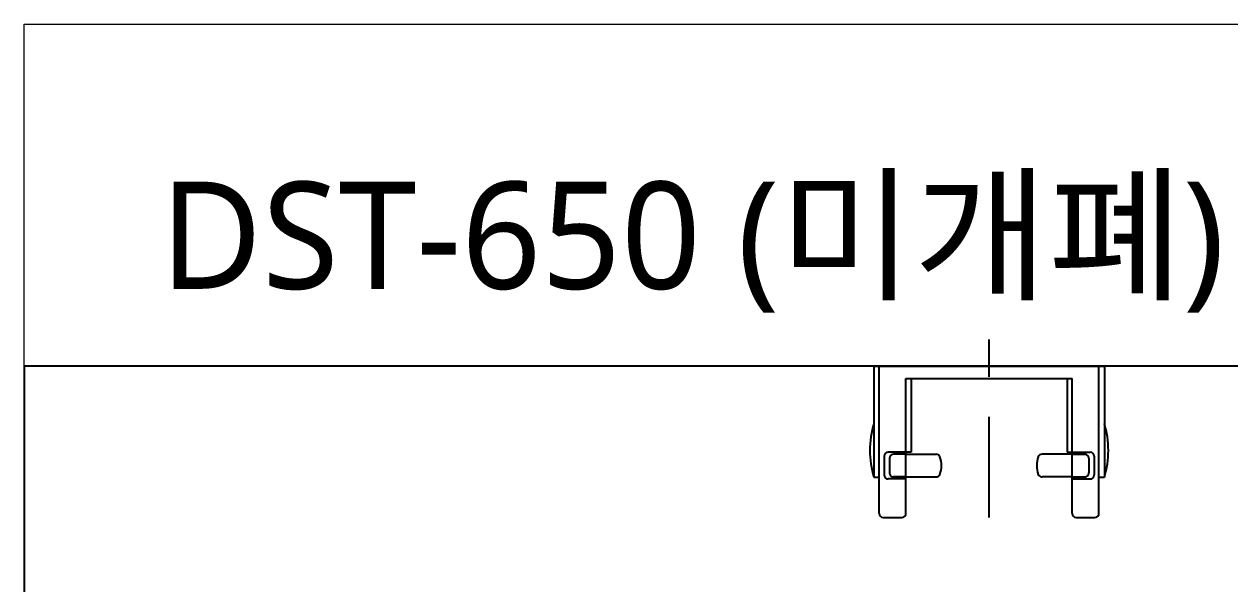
# Model space of a CAD drawing. Header units: millimetres. Extents: x 1416 to 7337, y -4252 to -1725.
# Drawn here: x 1582 to 2481, y -2143 to -1725 of the extents above; entities that cross this region are included whole.
import ezdxf

# ---------------------------------------------------------------- set-up
doc = ezdxf.new("R2010")
doc.units = ezdxf.units.MM
doc.header["$MEASUREMENT"] = 0
doc.linetypes.add('CENTER', pattern=[11, 5, -2, 2, -2])
doc.layers.add('3', color=3, linetype='Continuous', lineweight=15)
doc.layers.add('4', color=4, linetype='Continuous')
doc.layers.add('6', color=6, linetype='Continuous')
doc.styles.add('GHS', font='romans', dxfattribs={"bigfont": 'ghs'})

msp = doc.modelspace()

# ---------------------------------------------------------------- linework, layer by layer
at = {"color": 1, "linetype": 'CENTER', "ltscale": 15}
msp.add_line((2301.59278, -2093.00858), (2301.59278, -1960.24992), dxfattribs=at)
at = {"layer": '3', "color": 7}
msp.add_lwpolyline([(1581.59278, -1980.00858), (1581.59278, -1724.63271), (4216.73517, -1724.63271), (4216.73517, -3905.04316), (3509.09278, -3905.04316)], dxfattribs=at)
at = {"layer": '4'}
for p, q in [((2215.59278, -1980.00858), (2215.59278, -2063.00858)), ((2215.59278, -1980.00858), (2387.59278, -1980.00858)), ((2219.59278, -2090.00858), (2219.59278, -1980.00858)), ((2383.59278, -2090.00858), (2383.59278, -1980.00858)), ((2387.59278, -1980.00858), (2387.59278, -2063.00858)), ((2239.59278, -1989.31427), (2363.59278, -1989.31427)), ((2239.59278, -2090.00858), (2239.59278, -1989.31427)), ((2243.3653, -1989.31427), (2243.3653, -2044.31427)), ((2359.82026, -1989.31427), (2359.82026, -2044.31427)), ((2363.59278, -2090.00858), (2363.59278, -1989.31427)), ((2223.21798, -2047.31427), (2223.21798, -2061.31427)), ((2239.59278, -2044.31427), (2226.21798, -2044.31427)), ((2227.21798, -2048.81427), (2227.21798, -2059.81427)), ((2239.59278, -2045.81427), (2230.21798, -2045.81427)), ((2243.3653, -2044.31427), (2239.59278, -2044.31427)), ((2239.59278, -2045.81427), (2262.04771, -2045.81427)), ((2363.59278, -2045.81427), (2341.13785, -2045.81427)), ((2359.82026, -2044.31427), (2363.59278, -2044.31427)), ((2363.59278, -2044.31427), (2376.96758, -2044.31427)), ((2363.59278, -2045.81427), (2372.96758, -2045.81427)), ((2375.96758, -2048.81427), (2375.96758, -2059.81427)), ((2379.96758, -2047.31427), (2379.96758, -2061.31427)), ((2215.59278, -2063.00858), (2219.59278, -2063.00858)), ((2239.59278, -2064.31427), (2226.21798, -2064.31427)), ((2239.59278, -2062.81427), (2230.21798, -2062.81427)), ((2239.59278, -2062.81427), (2262.04771, -2062.81427)), ((2363.59278, -2062.81427), (2341.13785, -2062.81427)), ((2363.59278, -2062.81427), (2372.96758, -2062.81427)), ((2363.59278, -2064.31427), (2376.96758, -2064.31427)), ((2383.59278, -2063.00858), (2387.59278, -2063.00858)), ((2222.59278, -2093.00858), (2236.59278, -2093.00858)), ((2366.59278, -2093.00858), (2380.59278, -2093.00858))]:
    msp.add_line(p, q, dxfattribs=at)
for centre, radius, start, end in [((2280.76933, -2043.00858), 68.17612, 162.94090658, 197.05909342), ((2322.41623, -2043.00858), 68.17612, 342.94090658, 17.05909342), ((2226.21798, -2047.31427), 3, 90, 180), ((2230.21798, -2048.81427), 3, 90, 180), ((2262.04771, -2048.81427), 3, 20.74302765, 90), ((2247.52537, -2054.31427), 18.52895, 339.25697235, 20.74302765), ((2355.66019, -2054.31427), 18.52895, 159.25697235, 200.74302765), ((2341.13785, -2048.81427), 3, 90, 159.25697235), ((2372.96758, -2048.81427), 3, 0, 90), ((2376.96758, -2047.31427), 3, 0, 90), ((2230.21798, -2059.81427), 3, 180, 270), ((2372.96758, -2059.81427), 3, 270, 0), ((2226.21798, -2061.31427), 3, 180, 270), ((2262.04771, -2059.81427), 3, 270, 339.25697235), ((2341.13785, -2059.81427), 3, 200.74302765, 270), ((2376.96758, -2061.31427), 3, 270, 0), ((2222.59278, -2090.00858), 3, 180, 270), ((2236.59278, -2090.00858), 3, 270, 0), ((2366.59278, -2090.00858), 3, 180, 270), ((2380.59278, -2090.00858), 3, 270, 0)]:
    msp.add_arc(centre, radius, start, end, dxfattribs=at)
at = {"layer": '6'}
msp.add_lwpolyline([(2581.59278, -1980.00858), (1581.59278, -1980.00858), (1581.59278, -3905.04316), (3509.09278, -3905.04316), (3509.09278, -2880.04316)], dxfattribs=at)

# ---------------------------------------------------------------- texts
at = {"insert": (1683.07661, -1842.34492), "char_height": 80, "width": 994.6433475, "attachment_point": 1, "style": 'GHS'}
msp.add_mtext('{\\fNanumGothic|b0|i0|c0|p50;DST-6\\fNanumGothic|b0|i0|c129|p50;50 (미개폐)}', dxfattribs=at)

doc.saveas('drawing.dxf')
